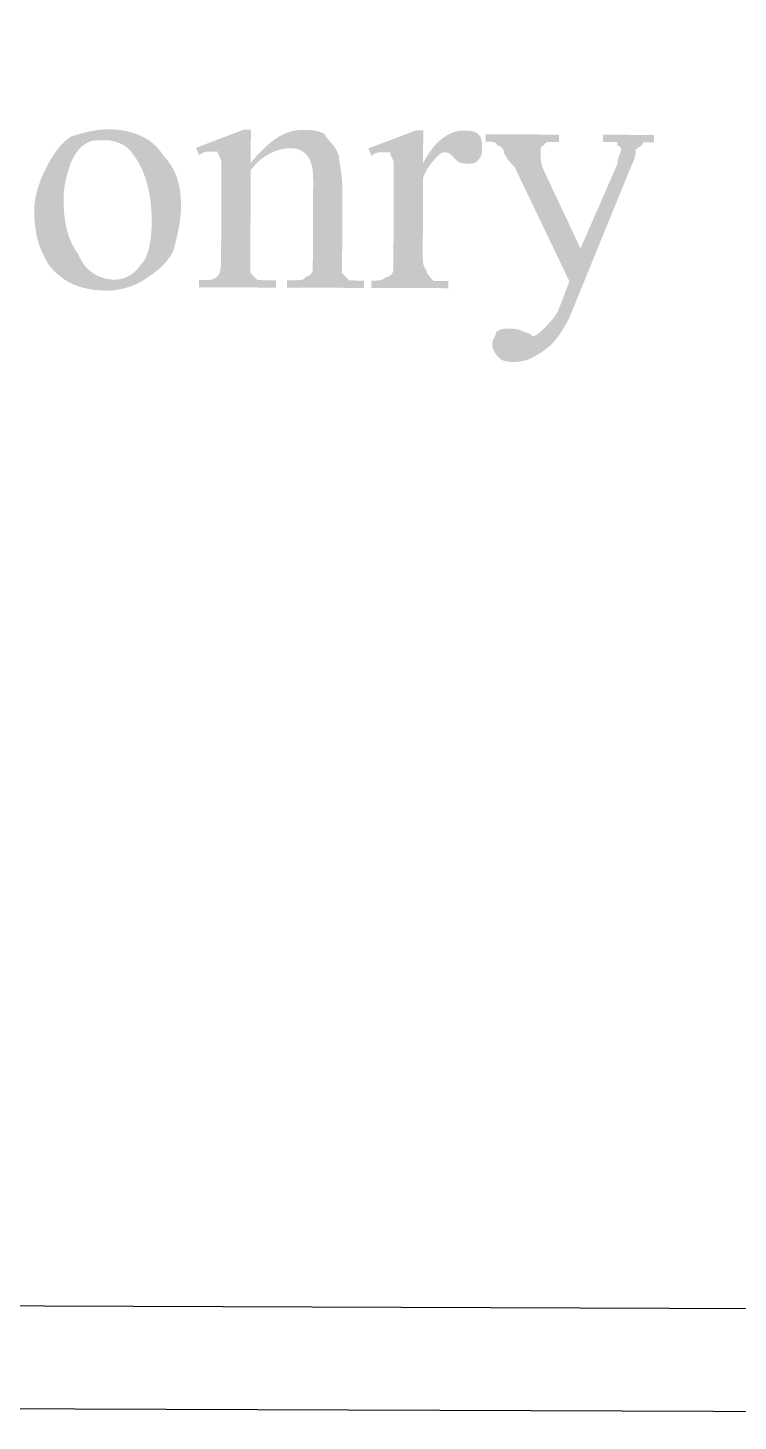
# Model space of a CAD drawing. Header units: millimetres. Extents: x -125 to 146, y -26 to 163.
# Drawn here: x 113.02 to 121.24, y 133.83 to 149.94 of the extents above; entities that cross this region are included whole.
import ezdxf
from ezdxf.xclip import XClip

# ---------------------------------------------------------------- set-up
doc = ezdxf.new("R2010")
doc.units = ezdxf.units.MM
doc.header["$MEASUREMENT"] = 0
doc.header["$XCLIPFRAME"] = 0
doc.layers.get('0').update_dxf_attribs({"color": 255, "linetype": 'CONTINUOUS'})

# ---------------------------------------------------------------- blocks, each defined once
blk = doc.blocks.new('MF5382_3')
at = {"color": 7, "linetype": 'Continuous', "lineweight": 25, "true_color": 0x000007}
blk.add_lwpolyline([(197.67, 53.755), (197.67, -5.961), (171.424, -5.961), (171.424, 53.755)], close=True, dxfattribs=at)
blk = doc.blocks.new('MF5399_4')
at = {"color": 7, "linetype": 'Continuous', "lineweight": 25, "true_color": 0x000007}
blk.add_lwpolyline([(196.482, 52.612), (196.482, -4.776), (172.612, -4.776), (172.612, 52.612)], close=True, dxfattribs=at)

msp = doc.modelspace()

# ---------------------------------------------------------------- hatches: boundary and pattern name
at = {"true_color": 0x000007}
h = msp.add_hatch(color=7, dxfattribs=at)
h.paths.add_polyline_path([(113.952, 148.767), (113.984, 148.767), (114.015, 148.765), (114.047, 148.763), (114.078, 148.76), (114.109, 148.755), (114.14, 148.75), (114.171, 148.744), (114.201, 148.737), (114.231, 148.728), (114.26, 148.719), (114.289, 148.709), (114.317, 148.697), (114.344, 148.685), (114.371, 148.671), (114.397, 148.656), (114.422, 148.64), (114.446, 148.623), (114.469, 148.605), (114.491, 148.585), (114.513, 148.564), (114.533, 148.542), (114.552, 148.519), (114.569, 148.495), (114.586, 148.469), (114.606, 148.447), (114.625, 148.425), (114.643, 148.403), (114.66, 148.38), (114.675, 148.357), (114.69, 148.334), (114.703, 148.31), (114.715, 148.286), (114.726, 148.262), (114.736, 148.238), (114.746, 148.213), (114.754, 148.188), (114.761, 148.162), (114.768, 148.137), (114.774, 148.111), (114.779, 148.085), (114.783, 148.059), (114.786, 148.033), (114.789, 148.007), (114.792, 147.981), (114.793, 147.955), (114.794, 147.928), (114.795, 147.902), (114.795, 147.875), (114.795, 147.854), (114.794, 147.832), (114.793, 147.811), (114.792, 147.79), (114.79, 147.768), (114.787, 147.747), (114.785, 147.725), (114.782, 147.704), (114.779, 147.683), (114.775, 147.662), (114.772, 147.64), (114.768, 147.619), (114.764, 147.598), (114.759, 147.577), (114.755, 147.555), (114.75, 147.534), (114.745, 147.513), (114.74, 147.492), (114.735, 147.471), (114.73, 147.45), (114.725, 147.428), (114.719, 147.407), (114.714, 147.386), (114.709, 147.365), (114.698, 147.344), (114.686, 147.324), (114.675, 147.305), (114.663, 147.287), (114.65, 147.27), (114.637, 147.253), (114.624, 147.237), (114.611, 147.221), (114.597, 147.206), (114.583, 147.192), (114.569, 147.178), (114.554, 147.164), (114.54, 147.151), (114.525, 147.139), (114.51, 147.127), (114.494, 147.115), (114.479, 147.103), (114.464, 147.092), (114.448, 147.081), (114.432, 147.07), (114.416, 147.059), (114.4, 147.049), (114.385, 147.038), (114.369, 147.028), (114.353, 147.017), (114.336, 147.007), (114.319, 146.998), (114.302, 146.989), (114.284, 146.98), (114.267, 146.972), (114.249, 146.965), (114.23, 146.957), (114.212, 146.951), (114.194, 146.944), (114.175, 146.939), (114.157, 146.933), (114.138, 146.928), (114.12, 146.923), (114.101, 146.919), (114.083, 146.916), (114.065, 146.912), (114.047, 146.91), (114.029, 146.907), (114.012, 146.905), (113.994, 146.904), (113.977, 146.903), (113.961, 146.902), (113.945, 146.902), (113.908, 146.903), (113.872, 146.904), (113.837, 146.907), (113.802, 146.91), (113.769, 146.914), (113.736, 146.919), (113.705, 146.926), (113.673, 146.933), (113.643, 146.941), (113.614, 146.95), (113.585, 146.961), (113.557, 146.972), (113.529, 146.985), (113.502, 146.999), (113.476, 147.013), (113.45, 147.029), (113.426, 147.047), (113.401, 147.065), (113.377, 147.084), (113.354, 147.105), (113.331, 147.127), (113.309, 147.15), (113.287, 147.175), (113.266, 147.201), (113.251, 147.227), (113.236, 147.253), (113.223, 147.279), (113.21, 147.304), (113.198, 147.329), (113.187, 147.354), (113.176, 147.379), (113.166, 147.404), (113.157, 147.428), (113.149, 147.453), (113.142, 147.478), (113.135, 147.503), (113.129, 147.529), (113.123, 147.554), (113.118, 147.58), (113.114, 147.607), (113.11, 147.634), (113.107, 147.661), (113.104, 147.689), (113.102, 147.718), (113.101, 147.747), (113.1, 147.777), (113.099, 147.808), (113.099, 147.839), (113.099, 147.855), (113.1, 147.872), (113.101, 147.889), (113.103, 147.906), (113.105, 147.924), (113.107, 147.942), (113.11, 147.96), (113.114, 147.979), (113.117, 147.998), (113.122, 148.017), (113.126, 148.036), (113.132, 148.056), (113.137, 148.076), (113.143, 148.096), (113.15, 148.116), (113.157, 148.137), (113.164, 148.158), (113.172, 148.178), (113.18, 148.199), (113.189, 148.22), (113.198, 148.241), (113.207, 148.262), (113.217, 148.283), (113.228, 148.304), (113.238, 148.325), (113.249, 148.346), (113.26, 148.366), (113.271, 148.385), (113.281, 148.405), (113.292, 148.423), (113.303, 148.441), (113.315, 148.459), (113.326, 148.477), (113.337, 148.494), (113.349, 148.51), (113.361, 148.526), (113.373, 148.542), (113.385, 148.557), (113.398, 148.572), (113.411, 148.586), (113.424, 148.6), (113.437, 148.613), (113.451, 148.626), (113.465, 148.639), (113.48, 148.651), (113.495, 148.662), (113.51, 148.674), (113.525, 148.684), (113.542, 148.69), (113.558, 148.695), (113.575, 148.7), (113.592, 148.705), (113.61, 148.71), (113.628, 148.715), (113.646, 148.72), (113.664, 148.725), (113.683, 148.729), (113.701, 148.734), (113.72, 148.738), (113.739, 148.742), (113.757, 148.746), (113.776, 148.749), (113.795, 148.752), (113.813, 148.755), (113.831, 148.758), (113.849, 148.76), (113.867, 148.763), (113.885, 148.764), (113.902, 148.766), (113.919, 148.767), (113.936, 148.767)])
h.paths.add_polyline_path([(113.909, 148.641), (113.898, 148.641), (113.888, 148.641), (113.877, 148.641), (113.867, 148.641), (113.856, 148.64), (113.846, 148.64), (113.836, 148.64), (113.826, 148.639), (113.816, 148.639), (113.806, 148.638), (113.797, 148.637), (113.787, 148.636), (113.778, 148.634), (113.769, 148.633), (113.761, 148.631), (113.752, 148.629), (113.744, 148.626), (113.736, 148.623), (113.729, 148.62), (113.722, 148.617), (113.715, 148.613), (113.709, 148.609), (113.703, 148.604), (113.697, 148.599), (113.686, 148.594), (113.676, 148.588), (113.666, 148.581), (113.657, 148.575), (113.648, 148.568), (113.639, 148.56), (113.631, 148.552), (113.623, 148.544), (113.615, 148.536), (113.608, 148.527), (113.601, 148.519), (113.594, 148.509), (113.587, 148.5), (113.581, 148.491), (113.575, 148.481), (113.569, 148.471), (113.563, 148.461), (113.557, 148.451), (113.551, 148.44), (113.546, 148.43), (113.54, 148.42), (113.535, 148.409), (113.53, 148.399), (113.524, 148.388), (113.519, 148.372), (113.514, 148.356), (113.508, 148.34), (113.503, 148.324), (113.498, 148.308), (113.493, 148.292), (113.488, 148.276), (113.483, 148.26), (113.478, 148.243), (113.474, 148.226), (113.47, 148.209), (113.465, 148.192), (113.462, 148.175), (113.458, 148.158), (113.454, 148.14), (113.451, 148.122), (113.448, 148.103), (113.446, 148.085), (113.444, 148.066), (113.442, 148.046), (113.44, 148.027), (113.439, 148.006), (113.438, 147.986), (113.438, 147.965), (113.438, 147.933), (113.439, 147.902), (113.44, 147.871), (113.441, 147.84), (113.443, 147.81), (113.446, 147.781), (113.449, 147.752), (113.453, 147.723), (113.457, 147.695), (113.462, 147.667), (113.468, 147.64), (113.474, 147.613), (113.481, 147.587), (113.488, 147.561), (113.497, 147.536), (113.505, 147.511), (113.515, 147.486), (113.526, 147.462), (113.537, 147.438), (113.549, 147.415), (113.562, 147.392), (113.575, 147.37), (113.59, 147.348), (113.605, 147.327), (113.616, 147.301), (113.628, 147.276), (113.641, 147.253), (113.655, 147.231), (113.669, 147.21), (113.684, 147.191), (113.7, 147.172), (113.716, 147.155), (113.733, 147.139), (113.75, 147.125), (113.768, 147.111), (113.787, 147.098), (113.805, 147.087), (113.824, 147.077), (113.844, 147.067), (113.864, 147.059), (113.884, 147.052), (113.904, 147.046), (113.925, 147.041), (113.946, 147.036), (113.967, 147.033), (113.988, 147.031), (114.009, 147.029), (114.03, 147.029), (114.041, 147.029), (114.052, 147.03), (114.064, 147.031), (114.076, 147.032), (114.088, 147.034), (114.1, 147.037), (114.113, 147.04), (114.126, 147.044), (114.139, 147.048), (114.152, 147.053), (114.165, 147.059), (114.178, 147.065), (114.192, 147.072), (114.205, 147.08), (114.218, 147.088), (114.231, 147.097), (114.244, 147.107), (114.257, 147.117), (114.269, 147.128), (114.281, 147.141), (114.293, 147.153), (114.305, 147.167), (114.316, 147.182), (114.327, 147.197), (114.337, 147.208), (114.347, 147.22), (114.357, 147.233), (114.366, 147.246), (114.375, 147.261), (114.383, 147.276), (114.391, 147.292), (114.398, 147.31), (114.405, 147.328), (114.411, 147.347), (114.417, 147.366), (114.423, 147.387), (114.428, 147.409), (114.433, 147.431), (114.437, 147.455), (114.441, 147.479), (114.444, 147.504), (114.447, 147.53), (114.45, 147.557), (114.452, 147.585), (114.454, 147.613), (114.455, 147.643), (114.456, 147.673), (114.456, 147.705), (114.456, 147.747), (114.454, 147.788), (114.452, 147.828), (114.45, 147.868), (114.446, 147.907), (114.442, 147.944), (114.436, 147.981), (114.43, 148.017), (114.424, 148.052), (114.416, 148.086), (114.408, 148.119), (114.399, 148.152), (114.39, 148.183), (114.38, 148.214), (114.369, 148.243), (114.358, 148.272), (114.346, 148.3), (114.333, 148.327), (114.32, 148.353), (114.306, 148.378), (114.292, 148.402), (114.278, 148.426), (114.263, 148.448), (114.247, 148.47), (114.236, 148.485), (114.225, 148.5), (114.214, 148.514), (114.202, 148.527), (114.189, 148.539), (114.177, 148.55), (114.164, 148.561), (114.15, 148.571), (114.137, 148.58), (114.123, 148.588), (114.108, 148.596), (114.094, 148.603), (114.079, 148.609), (114.065, 148.615), (114.05, 148.62), (114.034, 148.624), (114.019, 148.628), (114.004, 148.632), (113.988, 148.634), (113.972, 148.637), (113.957, 148.638), (113.941, 148.64), (113.925, 148.64)])
for points in [[(115.601, 148.38), (115.628, 148.411), (115.654, 148.441), (115.679, 148.469), (115.705, 148.496), (115.73, 148.522), (115.755, 148.546), (115.779, 148.569), (115.804, 148.591), (115.828, 148.612), (115.852, 148.631), (115.876, 148.648), (115.9, 148.665), (115.924, 148.68), (115.948, 148.694), (115.972, 148.706), (115.997, 148.717), (116.021, 148.727), (116.045, 148.736), (116.07, 148.743), (116.095, 148.749), (116.12, 148.753), (116.146, 148.757), (116.172, 148.759), (116.198, 148.759), (116.209, 148.759), (116.219, 148.759), (116.23, 148.759), (116.24, 148.759), (116.251, 148.759), (116.262, 148.758), (116.272, 148.758), (116.283, 148.757), (116.293, 148.757), (116.304, 148.756), (116.314, 148.755), (116.325, 148.753), (116.336, 148.752), (116.346, 148.75), (116.357, 148.748), (116.367, 148.746), (116.378, 148.743), (116.389, 148.741), (116.399, 148.737), (116.41, 148.734), (116.42, 148.73), (116.431, 148.726), (116.441, 148.721), (116.452, 148.716), (116.457, 148.705), (116.463, 148.695), (116.47, 148.686), (116.476, 148.676), (116.483, 148.667), (116.49, 148.658), (116.497, 148.649), (116.505, 148.64), (116.513, 148.632), (116.52, 148.623), (116.528, 148.614), (116.536, 148.604), (116.544, 148.595), (116.552, 148.585), (116.56, 148.575), (116.567, 148.565), (116.575, 148.554), (116.582, 148.543), (116.589, 148.531), (116.596, 148.518), (116.603, 148.505), (116.609, 148.491), (116.615, 148.477), (116.62, 148.461), (116.62, 148.45), (116.621, 148.439), (116.622, 148.427), (116.623, 148.415), (116.625, 148.403), (116.627, 148.39), (116.629, 148.376), (116.631, 148.362), (116.633, 148.348), (116.636, 148.333), (116.638, 148.318), (116.641, 148.302), (116.643, 148.286), (116.646, 148.27), (116.648, 148.253), (116.651, 148.235), (116.653, 148.217), (116.655, 148.199), (116.657, 148.18), (116.658, 148.161), (116.66, 148.142), (116.661, 148.121), (116.661, 148.101), (116.661, 148.08), (116.658, 147.315), (116.658, 147.305), (116.658, 147.294), (116.658, 147.284), (116.658, 147.273), (116.658, 147.263), (116.658, 147.253), (116.658, 147.242), (116.658, 147.232), (116.658, 147.222), (116.658, 147.213), (116.658, 147.203), (116.658, 147.194), (116.658, 147.185), (116.658, 147.176), (116.658, 147.167), (116.658, 147.159), (116.658, 147.151), (116.658, 147.143), (116.658, 147.135), (116.658, 147.128), (116.658, 147.122), (116.658, 147.115), (116.658, 147.109), (116.658, 147.104), (116.663, 147.099), (116.667, 147.094), (116.672, 147.09), (116.676, 147.086), (116.679, 147.082), (116.683, 147.079), (116.686, 147.075), (116.689, 147.072), (116.692, 147.069), (116.694, 147.067), (116.697, 147.064), (116.7, 147.061), (116.702, 147.059), (116.705, 147.056), (116.708, 147.053), (116.711, 147.05), (116.714, 147.047), (116.717, 147.044), (116.72, 147.041), (116.724, 147.037), (116.728, 147.033), (116.732, 147.029), (116.737, 147.024), (116.742, 147.019), (116.747, 147.019), (116.753, 147.019), (116.758, 147.019), (116.763, 147.019), (116.769, 147.019), (116.774, 147.019), (116.78, 147.019), (116.786, 147.019), (116.792, 147.019), (116.798, 147.019), (116.804, 147.019), (116.811, 147.018), (116.817, 147.018), (116.824, 147.018), (116.832, 147.018), (116.839, 147.018), (116.847, 147.018), (116.855, 147.018), (116.864, 147.018), (116.872, 147.018), (116.881, 147.018), (116.891, 147.018), (116.901, 147.018), (116.911, 147.018), (116.911, 146.933), (116.022, 146.937), (116.022, 147.021), (116.065, 147.021), (116.075, 147.021), (116.086, 147.021), (116.096, 147.021), (116.107, 147.021), (116.117, 147.021), (116.127, 147.022), (116.137, 147.022), (116.146, 147.023), (116.155, 147.023), (116.164, 147.024), (116.173, 147.025), (116.181, 147.026), (116.189, 147.028), (116.196, 147.029), (116.203, 147.031), (116.209, 147.033), (116.215, 147.036), (116.219, 147.039), (116.224, 147.042), (116.227, 147.045), (116.23, 147.049), (116.232, 147.053), (116.234, 147.058), (116.234, 147.063), (116.239, 147.063), (116.245, 147.064), (116.25, 147.065), (116.255, 147.066), (116.26, 147.068), (116.265, 147.07), (116.27, 147.073), (116.275, 147.075), (116.28, 147.078), (116.284, 147.082), (116.288, 147.085), (116.292, 147.089), (116.296, 147.093), (116.3, 147.098), (116.303, 147.102), (116.306, 147.107), (116.309, 147.111), (116.312, 147.116), (116.314, 147.121), (116.316, 147.126), (116.317, 147.132), (116.318, 147.137), (116.319, 147.142), (116.319, 147.147), (116.319, 147.153), (116.319, 147.158), (116.319, 147.163), (116.319, 147.169), (116.319, 147.174), (116.319, 147.18), (116.319, 147.185), (116.319, 147.191), (116.319, 147.197), (116.319, 147.203), (116.319, 147.21), (116.319, 147.216), (116.319, 147.223), (116.319, 147.23), (116.319, 147.237), (116.319, 147.245), (116.32, 147.252), (116.32, 147.26), (116.32, 147.269), (116.32, 147.278), (116.32, 147.287), (116.32, 147.296), (116.32, 147.306), (116.32, 147.317), (116.323, 148.081), (116.323, 148.102), (116.323, 148.122), (116.323, 148.141), (116.323, 148.159), (116.323, 148.177), (116.322, 148.194), (116.322, 148.21), (116.322, 148.226), (116.321, 148.241), (116.32, 148.255), (116.319, 148.269), (116.318, 148.282), (116.317, 148.295), (116.315, 148.308), (116.313, 148.32), (116.311, 148.332), (116.308, 148.344), (116.306, 148.355), (116.303, 148.366), (116.299, 148.377), (116.295, 148.388), (116.291, 148.399), (116.287, 148.41), (116.281, 148.42), (116.276, 148.43), (116.27, 148.44), (116.264, 148.45), (116.257, 148.459), (116.25, 148.468), (116.243, 148.476), (116.235, 148.484), (116.227, 148.491), (116.219, 148.498), (116.21, 148.504), (116.201, 148.51), (116.192, 148.516), (116.183, 148.521), (116.173, 148.525), (116.163, 148.53), (116.153, 148.533), (116.143, 148.537), (116.133, 148.54), (116.123, 148.542), (116.112, 148.544), (116.102, 148.546), (116.091, 148.547), (116.081, 148.548), (116.07, 148.548), (116.049, 148.548), (116.027, 148.546), (116.006, 148.544), (115.985, 148.541), (115.963, 148.537), (115.942, 148.532), (115.921, 148.527), (115.901, 148.52), (115.88, 148.513), (115.859, 148.505), (115.839, 148.495), (115.819, 148.485), (115.799, 148.474), (115.78, 148.463), (115.76, 148.45), (115.741, 148.436), (115.722, 148.422), (115.704, 148.406), (115.686, 148.39), (115.668, 148.373), (115.651, 148.355), (115.634, 148.336), (115.617, 148.316), (115.601, 148.296), (115.597, 147.319), (115.597, 147.309), (115.597, 147.298), (115.597, 147.288), (115.597, 147.277), (115.597, 147.267), (115.597, 147.256), (115.597, 147.246), (115.597, 147.236), (115.597, 147.226), (115.597, 147.217), (115.597, 147.207), (115.597, 147.198), (115.597, 147.188), (115.597, 147.18), (115.597, 147.171), (115.597, 147.163), (115.597, 147.154), (115.597, 147.147), (115.597, 147.139), (115.597, 147.132), (115.597, 147.125), (115.597, 147.119), (115.597, 147.113), (115.597, 147.108), (115.602, 147.103), (115.606, 147.098), (115.611, 147.094), (115.615, 147.09), (115.618, 147.086), (115.622, 147.082), (115.625, 147.079), (115.628, 147.076), (115.631, 147.073), (115.634, 147.071), (115.636, 147.068), (115.639, 147.065), (115.641, 147.063), (115.644, 147.06), (115.647, 147.057), (115.65, 147.054), (115.653, 147.051), (115.656, 147.048), (115.659, 147.044), (115.663, 147.041), (115.667, 147.037), (115.671, 147.032), (115.676, 147.028), (115.681, 147.023), (115.686, 147.023), (115.692, 147.023), (115.697, 147.023), (115.703, 147.023), (115.708, 147.023), (115.714, 147.023), (115.72, 147.023), (115.726, 147.023), (115.733, 147.022), (115.74, 147.022), (115.747, 147.022), (115.755, 147.022), (115.763, 147.022), (115.772, 147.022), (115.781, 147.022), (115.791, 147.022), (115.801, 147.022), (115.812, 147.022), (115.824, 147.022), (115.836, 147.022), (115.849, 147.022), (115.863, 147.022), (115.877, 147.022), (115.893, 147.022), (115.892, 146.937), (115.003, 146.941), (115.004, 147.025), (115.046, 147.025), (115.056, 147.025), (115.066, 147.025), (115.076, 147.025), (115.085, 147.025), (115.094, 147.025), (115.102, 147.025), (115.11, 147.026), (115.118, 147.026), (115.126, 147.027), (115.133, 147.028), (115.14, 147.029), (115.147, 147.03), (115.153, 147.031), (115.159, 147.033), (115.166, 147.035), (115.171, 147.037), (115.177, 147.04), (115.183, 147.042), (115.189, 147.046), (115.194, 147.049), (115.199, 147.053), (115.205, 147.057), (115.21, 147.062), (115.216, 147.067), (115.221, 147.072), (115.225, 147.078), (115.23, 147.085), (115.233, 147.091), (115.237, 147.099), (115.24, 147.106), (115.243, 147.114), (115.245, 147.123), (115.248, 147.132), (115.25, 147.142), (115.251, 147.151), (115.253, 147.162), (115.254, 147.173), (115.255, 147.184), (115.256, 147.196), (115.257, 147.208), (115.257, 147.22), (115.258, 147.233), (115.258, 147.247), (115.258, 147.261), (115.259, 147.275), (115.259, 147.29), (115.259, 147.305), (115.259, 147.321), (115.261, 148.001), (115.261, 148.027), (115.261, 148.052), (115.262, 148.076), (115.262, 148.099), (115.262, 148.122), (115.262, 148.143), (115.262, 148.164), (115.262, 148.184), (115.262, 148.203), (115.262, 148.221), (115.262, 148.238), (115.262, 148.255), (115.262, 148.27), (115.262, 148.285), (115.262, 148.298), (115.262, 148.311), (115.262, 148.323), (115.263, 148.334), (115.263, 148.344), (115.263, 148.353), (115.263, 148.362), (115.263, 148.369), (115.263, 148.376), (115.263, 148.382), (115.263, 148.387), (115.262, 148.392), (115.261, 148.397), (115.26, 148.403), (115.258, 148.408), (115.256, 148.413), (115.254, 148.419), (115.252, 148.424), (115.249, 148.429), (115.247, 148.435), (115.244, 148.44), (115.242, 148.445), (115.239, 148.45), (115.237, 148.456), (115.234, 148.461), (115.232, 148.466), (115.229, 148.472), (115.227, 148.477), (115.225, 148.482), (115.224, 148.488), (115.223, 148.493), (115.222, 148.498), (115.221, 148.503), (115.221, 148.509), (115.216, 148.509), (115.211, 148.509), (115.207, 148.509), (115.203, 148.509), (115.199, 148.509), (115.196, 148.509), (115.192, 148.509), (115.189, 148.509), (115.187, 148.509), (115.184, 148.509), (115.181, 148.509), (115.179, 148.509), (115.176, 148.509), (115.173, 148.509), (115.17, 148.509), (115.168, 148.509), (115.165, 148.509), (115.161, 148.509), (115.158, 148.509), (115.154, 148.509), (115.15, 148.509), (115.146, 148.509), (115.141, 148.509), (115.136, 148.509), (115.131, 148.509), (115.126, 148.509), (115.12, 148.509), (115.115, 148.509), (115.11, 148.509), (115.104, 148.508), (115.099, 148.508), (115.094, 148.508), (115.089, 148.507), (115.083, 148.506), (115.078, 148.505), (115.073, 148.504), (115.067, 148.503), (115.062, 148.501), (115.057, 148.499), (115.051, 148.497), (115.046, 148.494), (115.041, 148.492), (115.036, 148.488), (115.03, 148.485), (115.025, 148.481), (115.02, 148.477), (115.014, 148.472), (115.009, 148.467), (114.967, 148.552), (115.518, 148.762), (115.603, 148.761)], [(117.595, 148.754), (117.594, 148.373), (117.61, 148.404), (117.626, 148.434), (117.644, 148.462), (117.661, 148.489), (117.679, 148.515), (117.697, 148.539), (117.715, 148.562), (117.734, 148.584), (117.753, 148.605), (117.772, 148.624), (117.792, 148.641), (117.812, 148.658), (117.832, 148.673), (117.852, 148.687), (117.872, 148.699), (117.893, 148.71), (117.914, 148.72), (117.934, 148.729), (117.955, 148.736), (117.976, 148.742), (117.997, 148.746), (118.018, 148.75), (118.04, 148.752), (118.061, 148.752), (118.066, 148.752), (118.072, 148.752), (118.079, 148.752), (118.085, 148.752), (118.092, 148.752), (118.1, 148.751), (118.107, 148.751), (118.115, 148.75), (118.123, 148.75), (118.131, 148.749), (118.139, 148.748), (118.147, 148.747), (118.155, 148.745), (118.163, 148.743), (118.171, 148.741), (118.179, 148.739), (118.186, 148.737), (118.194, 148.734), (118.201, 148.731), (118.208, 148.727), (118.215, 148.723), (118.221, 148.719), (118.227, 148.714), (118.233, 148.709), (118.238, 148.704), (118.242, 148.699), (118.246, 148.693), (118.25, 148.688), (118.254, 148.682), (118.257, 148.677), (118.26, 148.671), (118.262, 148.665), (118.264, 148.659), (118.266, 148.653), (118.268, 148.647), (118.269, 148.64), (118.271, 148.634), (118.272, 148.627), (118.272, 148.619), (118.273, 148.612), (118.273, 148.604), (118.274, 148.596), (118.274, 148.588), (118.274, 148.579), (118.274, 148.57), (118.274, 148.56), (118.274, 148.55), (118.274, 148.54), (118.274, 148.534), (118.274, 148.529), (118.274, 148.524), (118.274, 148.519), (118.274, 148.513), (118.273, 148.508), (118.273, 148.503), (118.273, 148.497), (118.272, 148.492), (118.271, 148.487), (118.27, 148.482), (118.269, 148.476), (118.267, 148.471), (118.266, 148.466), (118.264, 148.46), (118.261, 148.455), (118.259, 148.45), (118.256, 148.445), (118.253, 148.439), (118.249, 148.434), (118.245, 148.429), (118.241, 148.423), (118.237, 148.418), (118.231, 148.413), (118.226, 148.408), (118.222, 148.403), (118.217, 148.399), (118.213, 148.395), (118.209, 148.392), (118.206, 148.389), (118.202, 148.386), (118.198, 148.383), (118.195, 148.381), (118.191, 148.379), (118.187, 148.377), (118.183, 148.376), (118.179, 148.375), (118.175, 148.374), (118.17, 148.373), (118.165, 148.372), (118.159, 148.372), (118.153, 148.372), (118.146, 148.371), (118.139, 148.371), (118.131, 148.371), (118.122, 148.371), (118.112, 148.371), (118.102, 148.371), (118.096, 148.371), (118.091, 148.371), (118.086, 148.371), (118.08, 148.371), (118.075, 148.372), (118.07, 148.372), (118.065, 148.372), (118.059, 148.373), (118.054, 148.373), (118.049, 148.374), (118.043, 148.375), (118.038, 148.377), (118.033, 148.378), (118.028, 148.38), (118.022, 148.382), (118.017, 148.384), (118.012, 148.386), (118.006, 148.389), (118.001, 148.392), (117.996, 148.396), (117.991, 148.4), (117.985, 148.404), (117.98, 148.409), (117.975, 148.414), (117.965, 148.424), (117.955, 148.433), (117.947, 148.442), (117.939, 148.45), (117.932, 148.457), (117.925, 148.463), (117.919, 148.469), (117.914, 148.474), (117.909, 148.478), (117.904, 148.482), (117.9, 148.485), (117.896, 148.488), (117.892, 148.491), (117.888, 148.493), (117.885, 148.494), (117.881, 148.496), (117.878, 148.497), (117.874, 148.498), (117.87, 148.498), (117.866, 148.499), (117.862, 148.499), (117.858, 148.499), (117.853, 148.499), (117.848, 148.499), (117.843, 148.499), (117.838, 148.499), (117.834, 148.499), (117.83, 148.499), (117.826, 148.499), (117.823, 148.498), (117.82, 148.498), (117.817, 148.498), (117.814, 148.497), (117.811, 148.496), (117.808, 148.495), (117.806, 148.494), (117.803, 148.492), (117.8, 148.491), (117.798, 148.489), (117.795, 148.487), (117.792, 148.484), (117.789, 148.481), (117.785, 148.478), (117.781, 148.475), (117.777, 148.471), (117.773, 148.467), (117.768, 148.462), (117.763, 148.457), (117.758, 148.451), (117.752, 148.446), (117.746, 148.439), (117.739, 148.432), (117.732, 148.425), (117.725, 148.417), (117.717, 148.409), (117.71, 148.401), (117.702, 148.392), (117.694, 148.382), (117.686, 148.372), (117.678, 148.362), (117.67, 148.351), (117.662, 148.34), (117.655, 148.328), (117.647, 148.316), (117.639, 148.304), (117.632, 148.291), (117.625, 148.277), (117.618, 148.263), (117.611, 148.249), (117.605, 148.234), (117.599, 148.219), (117.593, 148.204), (117.59, 147.354), (117.59, 147.339), (117.59, 147.324), (117.59, 147.31), (117.59, 147.297), (117.59, 147.285), (117.59, 147.274), (117.591, 147.263), (117.591, 147.252), (117.592, 147.243), (117.593, 147.233), (117.593, 147.225), (117.595, 147.217), (117.596, 147.209), (117.598, 147.202), (117.6, 147.195), (117.602, 147.188), (117.604, 147.182), (117.607, 147.176), (117.61, 147.17), (117.614, 147.164), (117.618, 147.159), (117.622, 147.153), (117.626, 147.148), (117.631, 147.142), (117.632, 147.137), (117.632, 147.132), (117.633, 147.127), (117.635, 147.121), (117.636, 147.116), (117.639, 147.111), (117.641, 147.105), (117.644, 147.1), (117.647, 147.095), (117.65, 147.089), (117.654, 147.084), (117.658, 147.079), (117.662, 147.074), (117.666, 147.068), (117.67, 147.063), (117.675, 147.058), (117.68, 147.052), (117.685, 147.047), (117.69, 147.042), (117.695, 147.036), (117.7, 147.031), (117.705, 147.026), (117.71, 147.02), (117.716, 147.015), (117.721, 147.015), (117.726, 147.015), (117.732, 147.015), (117.737, 147.015), (117.742, 147.015), (117.748, 147.015), (117.754, 147.015), (117.76, 147.015), (117.766, 147.015), (117.772, 147.015), (117.778, 147.015), (117.784, 147.015), (117.791, 147.015), (117.798, 147.015), (117.805, 147.015), (117.813, 147.015), (117.821, 147.015), (117.829, 147.015), (117.837, 147.015), (117.846, 147.015), (117.855, 147.015), (117.865, 147.015), (117.875, 147.015), (117.885, 147.015), (117.885, 146.93), (116.996, 146.933), (116.996, 147.018), (117.006, 147.018), (117.016, 147.018), (117.026, 147.018), (117.035, 147.018), (117.044, 147.018), (117.052, 147.018), (117.06, 147.019), (117.068, 147.019), (117.076, 147.02), (117.083, 147.021), (117.09, 147.022), (117.097, 147.023), (117.103, 147.024), (117.109, 147.026), (117.115, 147.028), (117.121, 147.03), (117.127, 147.032), (117.133, 147.035), (117.139, 147.038), (117.144, 147.042), (117.149, 147.046), (117.155, 147.05), (117.16, 147.054), (117.165, 147.06), (117.171, 147.06), (117.176, 147.06), (117.181, 147.061), (117.186, 147.063), (117.192, 147.065), (117.197, 147.067), (117.202, 147.069), (117.206, 147.072), (117.211, 147.075), (117.215, 147.078), (117.22, 147.082), (117.224, 147.086), (117.228, 147.09), (117.231, 147.094), (117.235, 147.099), (117.238, 147.103), (117.241, 147.108), (117.243, 147.113), (117.245, 147.118), (117.247, 147.123), (117.248, 147.128), (117.25, 147.133), (117.25, 147.139), (117.25, 147.144), (117.25, 147.144), (117.25, 147.146), (117.25, 147.148), (117.25, 147.151), (117.25, 147.154), (117.251, 147.158), (117.251, 147.163), (117.251, 147.169), (117.251, 147.175), (117.251, 147.182), (117.251, 147.189), (117.251, 147.197), (117.251, 147.205), (117.251, 147.213), (117.251, 147.222), (117.251, 147.232), (117.251, 147.241), (117.251, 147.251), (117.251, 147.261), (117.251, 147.271), (117.251, 147.282), (117.251, 147.292), (117.251, 147.303), (117.251, 147.313), (117.254, 148.036), (117.254, 148.062), (117.254, 148.087), (117.254, 148.111), (117.254, 148.134), (117.254, 148.156), (117.254, 148.178), (117.254, 148.198), (117.254, 148.217), (117.254, 148.236), (117.255, 148.253), (117.255, 148.269), (117.255, 148.284), (117.255, 148.298), (117.255, 148.311), (117.255, 148.323), (117.255, 148.333), (117.255, 148.343), (117.255, 148.351), (117.255, 148.358), (117.255, 148.364), (117.255, 148.368), (117.255, 148.372), (117.255, 148.374), (117.255, 148.374), (117.255, 148.379), (117.254, 148.385), (117.253, 148.39), (117.252, 148.395), (117.25, 148.401), (117.249, 148.406), (117.246, 148.411), (117.244, 148.417), (117.242, 148.422), (117.239, 148.427), (117.237, 148.432), (117.234, 148.438), (117.231, 148.443), (117.229, 148.448), (117.226, 148.454), (117.224, 148.459), (117.222, 148.464), (117.22, 148.47), (117.218, 148.475), (117.216, 148.48), (117.215, 148.485), (117.214, 148.491), (117.213, 148.496), (117.213, 148.501), (117.208, 148.501), (117.203, 148.501), (117.199, 148.501), (117.195, 148.501), (117.191, 148.501), (117.188, 148.501), (117.185, 148.501), (117.182, 148.501), (117.179, 148.501), (117.176, 148.501), (117.173, 148.501), (117.171, 148.501), (117.168, 148.501), (117.165, 148.501), (117.163, 148.502), (117.16, 148.502), (117.157, 148.502), (117.154, 148.502), (117.15, 148.502), (117.147, 148.502), (117.143, 148.502), (117.138, 148.502), (117.134, 148.502), (117.128, 148.502), (117.123, 148.502), (117.118, 148.502), (117.113, 148.502), (117.107, 148.502), (117.102, 148.501), (117.097, 148.501), (117.091, 148.501), (117.086, 148.5), (117.081, 148.5), (117.076, 148.499), (117.07, 148.498), (117.065, 148.497), (117.06, 148.495), (117.054, 148.494), (117.049, 148.492), (117.044, 148.489), (117.038, 148.487), (117.033, 148.484), (117.028, 148.481), (117.023, 148.478), (117.017, 148.474), (117.012, 148.469), (117.007, 148.465), (117.001, 148.46), (116.959, 148.545), (117.51, 148.754)], [(118.317, 148.709), (119.164, 148.706), (119.164, 148.621), (119.121, 148.621), (119.111, 148.621), (119.101, 148.621), (119.091, 148.621), (119.082, 148.621), (119.074, 148.621), (119.066, 148.621), (119.058, 148.62), (119.051, 148.62), (119.044, 148.619), (119.037, 148.619), (119.031, 148.618), (119.026, 148.616), (119.021, 148.615), (119.016, 148.613), (119.012, 148.611), (119.008, 148.609), (119.005, 148.607), (119.002, 148.604), (119, 148.601), (118.998, 148.597), (118.996, 148.593), (118.995, 148.589), (118.994, 148.584), (118.994, 148.579), (118.989, 148.579), (118.984, 148.579), (118.98, 148.578), (118.976, 148.576), (118.973, 148.574), (118.97, 148.572), (118.967, 148.57), (118.964, 148.567), (118.962, 148.564), (118.96, 148.561), (118.958, 148.557), (118.957, 148.553), (118.956, 148.549), (118.955, 148.545), (118.954, 148.54), (118.953, 148.536), (118.953, 148.531), (118.952, 148.526), (118.952, 148.521), (118.952, 148.516), (118.952, 148.511), (118.951, 148.505), (118.951, 148.5), (118.951, 148.495), (118.951, 148.489), (118.951, 148.483), (118.951, 148.477), (118.952, 148.47), (118.952, 148.463), (118.952, 148.456), (118.952, 148.448), (118.953, 148.44), (118.953, 148.432), (118.954, 148.423), (118.955, 148.414), (118.956, 148.405), (118.958, 148.396), (118.959, 148.386), (118.961, 148.376), (118.964, 148.366), (118.966, 148.356), (118.969, 148.346), (118.972, 148.336), (118.975, 148.325), (118.979, 148.315), (118.983, 148.304), (118.988, 148.294), (118.993, 148.283), (119.413, 147.39), (119.84, 148.365), (119.84, 148.375), (119.841, 148.385), (119.842, 148.394), (119.843, 148.404), (119.845, 148.412), (119.847, 148.421), (119.849, 148.429), (119.851, 148.437), (119.854, 148.444), (119.856, 148.451), (119.859, 148.458), (119.861, 148.465), (119.864, 148.472), (119.867, 148.478), (119.869, 148.484), (119.872, 148.49), (119.874, 148.496), (119.876, 148.501), (119.878, 148.507), (119.88, 148.512), (119.881, 148.518), (119.882, 148.523), (119.883, 148.528), (119.883, 148.534), (119.883, 148.539), (119.882, 148.544), (119.881, 148.548), (119.88, 148.552), (119.878, 148.555), (119.876, 148.558), (119.874, 148.561), (119.872, 148.564), (119.87, 148.566), (119.867, 148.568), (119.865, 148.569), (119.862, 148.571), (119.859, 148.572), (119.857, 148.573), (119.854, 148.574), (119.852, 148.575), (119.849, 148.575), (119.847, 148.576), (119.845, 148.576), (119.844, 148.576), (119.843, 148.576), (119.842, 148.576), (119.841, 148.576), (119.841, 148.576), (119.841, 148.581), (119.841, 148.586), (119.841, 148.59), (119.841, 148.594), (119.84, 148.598), (119.84, 148.601), (119.84, 148.604), (119.839, 148.606), (119.839, 148.608), (119.838, 148.61), (119.837, 148.612), (119.836, 148.613), (119.834, 148.615), (119.832, 148.616), (119.831, 148.616), (119.828, 148.617), (119.826, 148.618), (119.823, 148.618), (119.82, 148.618), (119.816, 148.619), (119.813, 148.619), (119.808, 148.619), (119.804, 148.619), (119.799, 148.619), (119.798, 148.619), (119.798, 148.619), (119.797, 148.619), (119.795, 148.619), (119.793, 148.619), (119.791, 148.619), (119.788, 148.619), (119.784, 148.619), (119.781, 148.619), (119.777, 148.619), (119.772, 148.619), (119.767, 148.619), (119.761, 148.619), (119.755, 148.619), (119.749, 148.619), (119.742, 148.619), (119.735, 148.619), (119.727, 148.619), (119.719, 148.619), (119.71, 148.619), (119.701, 148.619), (119.692, 148.619), (119.682, 148.619), (119.672, 148.619), (119.672, 148.704), (120.265, 148.702), (120.264, 148.617), (120.259, 148.617), (120.254, 148.617), (120.248, 148.617), (120.243, 148.617), (120.238, 148.617), (120.232, 148.617), (120.227, 148.617), (120.222, 148.617), (120.217, 148.617), (120.211, 148.617), (120.206, 148.617), (120.201, 148.617), (120.195, 148.617), (120.19, 148.617), (120.185, 148.617), (120.18, 148.617), (120.174, 148.617), (120.169, 148.617), (120.164, 148.617), (120.158, 148.617), (120.153, 148.617), (120.148, 148.617), (120.143, 148.617), (120.137, 148.618), (120.137, 148.612), (120.136, 148.608), (120.135, 148.603), (120.134, 148.599), (120.132, 148.596), (120.13, 148.592), (120.127, 148.589), (120.125, 148.586), (120.121, 148.583), (120.118, 148.581), (120.114, 148.578), (120.111, 148.575), (120.107, 148.573), (120.102, 148.57), (120.098, 148.567), (120.093, 148.564), (120.088, 148.561), (120.083, 148.558), (120.078, 148.555), (120.073, 148.551), (120.068, 148.547), (120.063, 148.543), (120.058, 148.538), (120.052, 148.533), (120.052, 148.528), (120.052, 148.523), (120.052, 148.517), (120.052, 148.512), (120.052, 148.506), (120.051, 148.501), (120.051, 148.495), (120.051, 148.489), (120.05, 148.483), (120.049, 148.477), (120.048, 148.471), (120.047, 148.464), (120.045, 148.458), (120.044, 148.451), (120.042, 148.443), (120.039, 148.436), (120.037, 148.428), (120.034, 148.42), (120.031, 148.412), (120.027, 148.403), (120.023, 148.394), (120.019, 148.384), (120.014, 148.374), (120.009, 148.364), (119.283, 146.586), (119.272, 146.565), (119.262, 146.545), (119.251, 146.525), (119.24, 146.505), (119.229, 146.486), (119.218, 146.467), (119.207, 146.449), (119.196, 146.431), (119.185, 146.414), (119.173, 146.397), (119.162, 146.38), (119.15, 146.364), (119.138, 146.349), (119.126, 146.333), (119.113, 146.319), (119.1, 146.304), (119.087, 146.291), (119.074, 146.277), (119.06, 146.264), (119.046, 146.252), (119.031, 146.24), (119.016, 146.228), (119.001, 146.217), (118.985, 146.206), (118.97, 146.195), (118.954, 146.185), (118.939, 146.176), (118.925, 146.166), (118.91, 146.158), (118.896, 146.149), (118.883, 146.142), (118.869, 146.134), (118.856, 146.127), (118.842, 146.121), (118.829, 146.115), (118.816, 146.109), (118.802, 146.104), (118.789, 146.099), (118.776, 146.095), (118.762, 146.091), (118.749, 146.088), (118.735, 146.085), (118.721, 146.083), (118.707, 146.081), (118.692, 146.08), (118.677, 146.078), (118.662, 146.078), (118.646, 146.078), (118.641, 146.078), (118.635, 146.078), (118.628, 146.078), (118.622, 146.078), (118.615, 146.078), (118.608, 146.079), (118.6, 146.079), (118.593, 146.079), (118.585, 146.08), (118.577, 146.081), (118.569, 146.082), (118.562, 146.083), (118.554, 146.085), (118.546, 146.086), (118.538, 146.088), (118.53, 146.091), (118.523, 146.093), (118.515, 146.096), (118.508, 146.099), (118.501, 146.103), (118.495, 146.107), (118.488, 146.111), (118.482, 146.116), (118.477, 146.121), (118.472, 146.126), (118.466, 146.131), (118.461, 146.137), (118.456, 146.142), (118.451, 146.148), (118.446, 146.154), (118.441, 146.159), (118.436, 146.165), (118.432, 146.172), (118.427, 146.178), (118.423, 146.184), (118.419, 146.191), (118.415, 146.198), (118.412, 146.205), (118.408, 146.212), (118.405, 146.22), (118.402, 146.228), (118.4, 146.236), (118.398, 146.245), (118.396, 146.254), (118.395, 146.263), (118.394, 146.273), (118.393, 146.283), (118.393, 146.293), (118.393, 146.298), (118.394, 146.304), (118.395, 146.309), (118.396, 146.314), (118.398, 146.319), (118.4, 146.325), (118.402, 146.33), (118.404, 146.335), (118.407, 146.341), (118.409, 146.346), (118.412, 146.351), (118.414, 146.356), (118.417, 146.362), (118.42, 146.367), (118.422, 146.372), (118.425, 146.378), (118.427, 146.383), (118.429, 146.388), (118.431, 146.393), (118.433, 146.399), (118.434, 146.404), (118.435, 146.409), (118.436, 146.415), (118.436, 146.42), (118.441, 146.425), (118.446, 146.429), (118.452, 146.434), (118.457, 146.438), (118.463, 146.441), (118.468, 146.444), (118.474, 146.447), (118.48, 146.449), (118.486, 146.452), (118.492, 146.454), (118.498, 146.455), (118.505, 146.457), (118.511, 146.458), (118.518, 146.459), (118.526, 146.46), (118.533, 146.46), (118.541, 146.461), (118.549, 146.461), (118.557, 146.461), (118.566, 146.461), (118.575, 146.462), (118.585, 146.462), (118.595, 146.462), (118.605, 146.462), (118.611, 146.461), (118.616, 146.461), (118.621, 146.461), (118.627, 146.461), (118.632, 146.461), (118.638, 146.461), (118.643, 146.46), (118.649, 146.46), (118.655, 146.459), (118.661, 146.458), (118.668, 146.457), (118.674, 146.456), (118.681, 146.455), (118.688, 146.453), (118.695, 146.451), (118.702, 146.449), (118.71, 146.446), (118.718, 146.443), (118.727, 146.44), (118.735, 146.437), (118.745, 146.433), (118.754, 146.428), (118.764, 146.424), (118.774, 146.419), (118.78, 146.418), (118.785, 146.418), (118.79, 146.417), (118.795, 146.415), (118.8, 146.414), (118.805, 146.412), (118.81, 146.41), (118.815, 146.407), (118.82, 146.405), (118.824, 146.402), (118.828, 146.4), (118.833, 146.397), (118.836, 146.395), (118.84, 146.392), (118.843, 146.389), (118.846, 146.387), (118.849, 146.385), (118.852, 146.383), (118.854, 146.381), (118.856, 146.379), (118.857, 146.378), (118.858, 146.377), (118.859, 146.376), (118.859, 146.376), (118.864, 146.376), (118.87, 146.377), (118.875, 146.378), (118.88, 146.379), (118.885, 146.381), (118.891, 146.383), (118.896, 146.386), (118.901, 146.388), (118.907, 146.391), (118.912, 146.395), (118.917, 146.398), (118.923, 146.402), (118.928, 146.406), (118.933, 146.41), (118.938, 146.415), (118.944, 146.419), (118.949, 146.424), (118.954, 146.429), (118.96, 146.434), (118.965, 146.439), (118.97, 146.444), (118.976, 146.45), (118.981, 146.455), (118.986, 146.46), (118.992, 146.466), (118.998, 146.472), (119.004, 146.478), (119.011, 146.485), (119.018, 146.492), (119.025, 146.499), (119.032, 146.507), (119.04, 146.515), (119.047, 146.523), (119.055, 146.532), (119.063, 146.541), (119.071, 146.55), (119.079, 146.559), (119.087, 146.569), (119.095, 146.578), (119.103, 146.588), (119.11, 146.598), (119.118, 146.608), (119.125, 146.619), (119.132, 146.629), (119.139, 146.64), (119.145, 146.65), (119.151, 146.661), (119.156, 146.671), (119.285, 147.009), (118.654, 148.327), (118.649, 148.332), (118.644, 148.337), (118.639, 148.343), (118.633, 148.348), (118.628, 148.354), (118.623, 148.359), (118.618, 148.365), (118.612, 148.371), (118.607, 148.377), (118.602, 148.383), (118.597, 148.389), (118.591, 148.396), (118.586, 148.402), (118.581, 148.409), (118.575, 148.417), (118.57, 148.424), (118.565, 148.432), (118.56, 148.44), (118.554, 148.449), (118.549, 148.457), (118.544, 148.467), (118.539, 148.476), (118.533, 148.486), (118.528, 148.496), (118.528, 148.502), (118.527, 148.507), (118.526, 148.512), (118.525, 148.517), (118.523, 148.523), (118.521, 148.528), (118.518, 148.532), (118.516, 148.537), (118.513, 148.542), (118.509, 148.546), (118.506, 148.551), (118.502, 148.555), (118.498, 148.559), (118.494, 148.562), (118.489, 148.566), (118.484, 148.569), (118.48, 148.572), (118.475, 148.574), (118.47, 148.576), (118.465, 148.578), (118.46, 148.579), (118.454, 148.581), (118.449, 148.581), (118.444, 148.581), (118.444, 148.587), (118.443, 148.591), (118.442, 148.595), (118.44, 148.599), (118.438, 148.603), (118.436, 148.606), (118.433, 148.609), (118.43, 148.611), (118.426, 148.614), (118.422, 148.615), (118.417, 148.617), (118.412, 148.619), (118.407, 148.62), (118.401, 148.621), (118.394, 148.622), (118.387, 148.622), (118.38, 148.623), (118.372, 148.623), (118.364, 148.624), (118.356, 148.624), (118.347, 148.624), (118.337, 148.624), (118.327, 148.624), (118.317, 148.624)]]:
    msp.add_hatch(color=7, dxfattribs=at).paths.add_polyline_path(points)

# ---------------------------------------------------------------- block references
at = {"color": 7, "true_color": 0xffffff}
ref = msp.add_blockref('MF5382_3', (144.555, -37.569), dxfattribs=dict(at, rotation=89.78812348408282))
XClip(ref).set_block_clipping_path([(171.2383365631, 0), (197.9083333333, 53.9326737722)])
ref = msp.add_blockref('MF5399_4', (144.555, -37.569), dxfattribs=dict(at, rotation=89.78812348408282))
XClip(ref).set_block_clipping_path([(172.4236647288, 0), (196.7230051676, 52.7896718343)])

doc.saveas('drawing.dxf')
